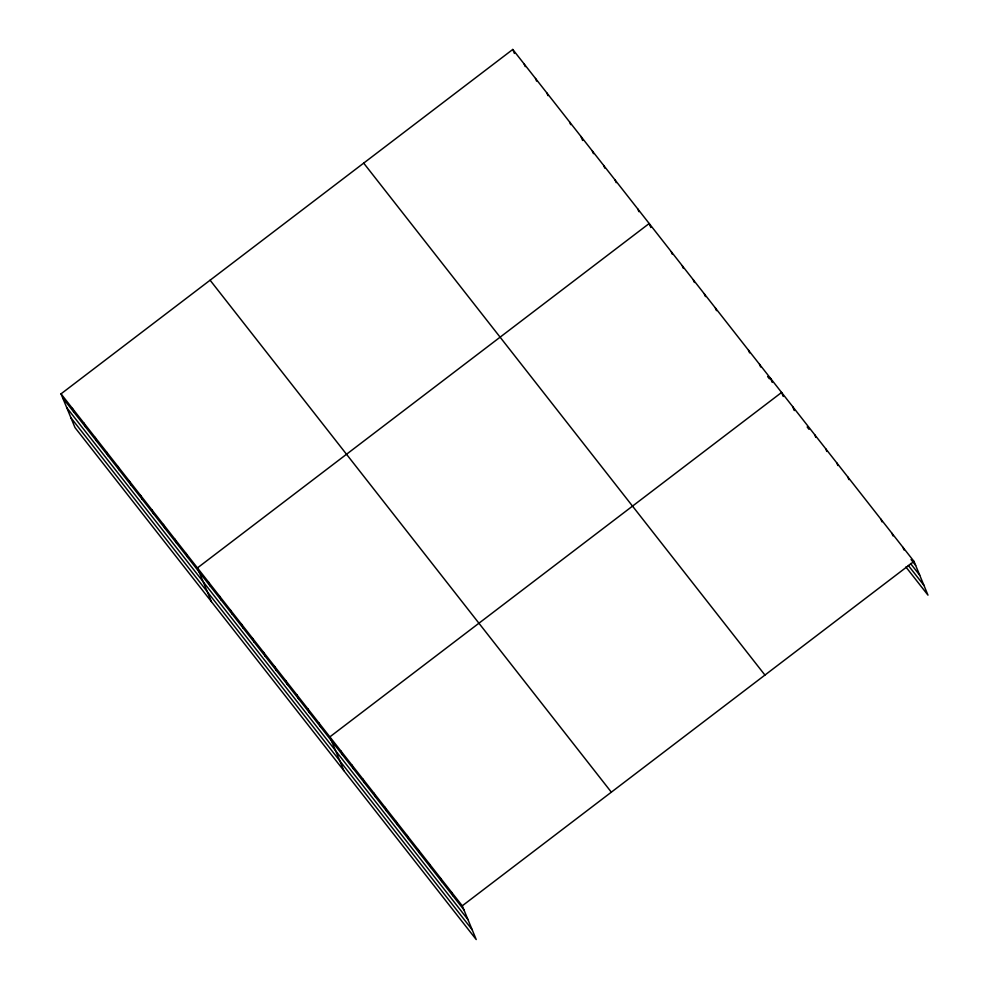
<?xml version="1.0" encoding="UTF-8"?>
<svg xmlns="http://www.w3.org/2000/svg" width="989" height="989" viewBox="0 0 989 989"><rect width="100%" height="100%" fill="white"/><g stroke="black" fill="none" stroke-linecap="round" stroke-linejoin="round"><path stroke-width="1.48" d="M61.021 393.857L462.259 905.825L476.228 939.55L74.991 427.582L61.021 393.857L512.772 49.45L914.009 561.418L927.979 595.143L905.912 566.981M462.259 905.825L914.009 561.418M767.625 376.512L769.454 378.861M807.16 426.964L809.002 429.313M911.067 559.539L915.653 565.411M910.523 563.483L919.721 575.227M908.273 565.387L923.911 585.327M363.692 163.111L764.93 675.067M210.101 280.208L611.338 792.164M62.678 397.85L463.915 909.818M66.745 407.666L467.982 919.634M70.936 417.778L472.173 929.734M902.969 547.337L904.07 549.995M891.93 533.256L893.042 535.914M880.902 519.176L882.003 521.846M847.796 476.945L848.908 479.603M836.768 462.864L837.868 465.522M825.728 448.783L826.829 451.441M814.701 434.703L815.801 437.361M792.634 406.541L794.278 410.546M783.251 396.465L781.594 392.46L329.856 736.879L343.826 770.604M770.567 378.391L772.211 382.384M759.527 364.311L760.628 366.968M748.488 350.23L749.6 352.888M715.393 307.987L716.493 310.657M704.353 293.918L705.466 296.576M693.326 279.838L694.426 282.495M682.286 265.757L683.387 268.415M671.259 251.676L672.359 254.334M650.836 227.519L649.192 223.514L197.441 567.921L211.423 601.658M637.818 209.013L638.919 211.671M615.084 179.998L616.184 182.668M603.71 165.497L604.811 168.155M592.349 150.996L593.449 153.654M580.976 136.482L582.632 140.475M569.602 121.981L570.715 124.639M546.868 92.966L547.98 95.636M535.506 78.465L536.607 81.123M524.133 63.951L525.233 66.622M512.772 49.45L514.416 53.443M451.231 891.744L452.888 895.737M440.192 877.663L441.848 881.656M429.164 863.582L430.821 867.576M418.124 849.502L419.781 853.507M407.097 835.433L408.754 839.426M396.057 821.352L397.714 825.345M385.03 807.271L386.687 811.264M373.99 793.19L375.647 797.183M362.963 779.109L364.607 783.103M351.923 765.029L353.58 769.034M340.884 750.948L342.54 754.953M318.817 722.798L320.473 726.791M307.789 708.717L309.446 712.71M296.749 694.637L298.406 698.63M285.722 680.556L287.379 684.549M274.682 666.475L276.339 670.48M263.655 652.406L265.312 656.399M252.615 638.325L254.272 642.318M241.588 624.244L243.232 628.238M230.548 610.164L232.205 614.157M219.521 596.083L221.165 600.076M208.481 582.002L210.138 586.007M186.08 553.42L187.737 557.413M174.707 538.918L176.363 542.912M163.346 524.405L165.002 528.41M151.972 509.904L153.629 513.897M140.599 495.402L142.255 499.396M129.238 480.889L130.894 484.894M117.864 466.388L119.521 470.381M106.503 451.886L108.16 455.88M95.129 437.373L96.786 441.366M83.768 422.872L85.413 426.865M72.395 408.358L74.051 412.364"/></g></svg>
